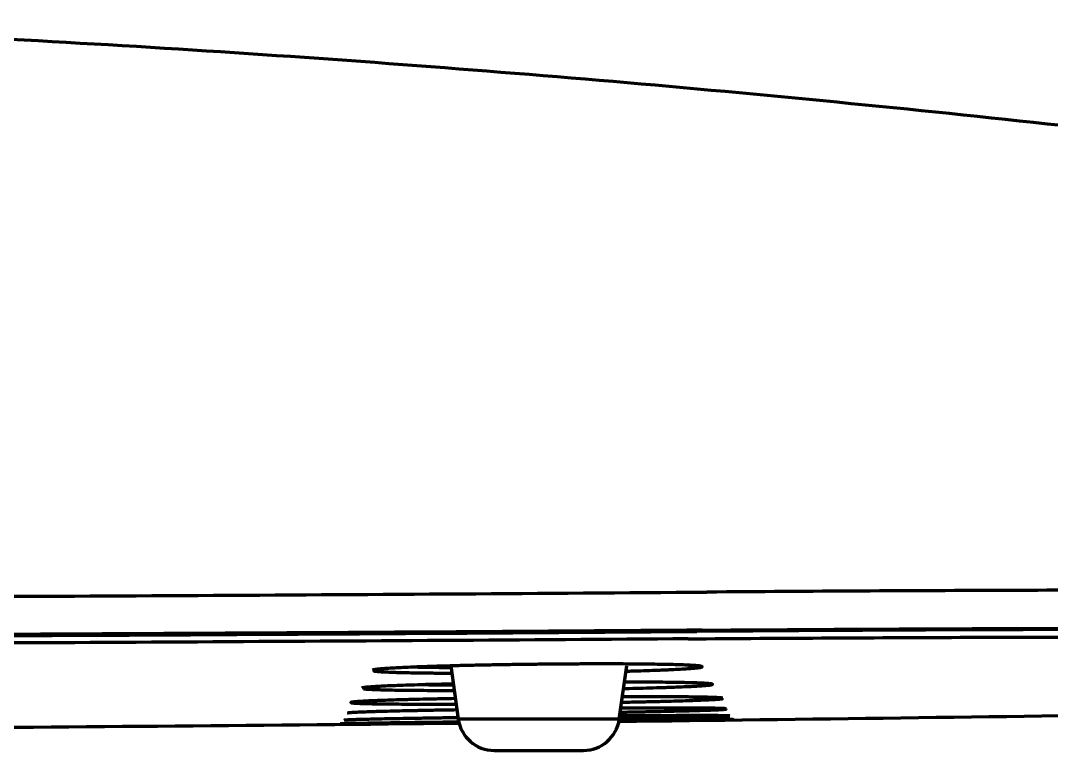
# Model space of a CAD drawing. Extents: x 1919 to 2339, y -1533 to -939.
# Drawn here: x 2199.28 to 2204.96, y -1192.62 to -1188.59 of the extents above; entities that cross this region are included whole.
import ezdxf

# ---------------------------------------------------------------- set-up
doc = ezdxf.new("R2010")
doc.units = 0
doc.header["$LTSCALE"] = 7
doc.header["$MEASUREMENT"] = 0
doc.linetypes.add('CENTER', pattern=[2, 1.25, -0.25, 0.25, -0.25])
doc.layers.add('1', color=1, linetype='CENTER')

msp = doc.modelspace()

# ---------------------------------------------------------------- linework, layer by layer
at = {"layer": '1', "color": 7, "linetype": 'Continuous', "lineweight": 70}
for p, q in [((2201.6508, -1192.1528), (2201.6919, -1192.4464)), ((2202.5801, -1192.4464), (2202.6212, -1192.1525)), ((2201.1209, -1192.3512), (2201.1223, -1192.351)), ((2202.5801, -1192.4464), (2201.6919, -1192.4464)), ((2201.8899, -1192.6186), (2202.382, -1192.6186))]:
    msp.add_line(p, q, dxfattribs=at)
for centre, radius, start, end in [((2201.8899, -1192.4186), 0.2, 187.9696, 270), ((2202.382, -1192.4186), 0.2, 270, 352.0304), ((2192.1362, -291.6371), 900.8816, 270.6641172, 270.8618885), ((2192.1362, -291.6371), 900.8816, 270.4089836, 270.6080186)]:
    msp.add_arc(centre, radius, start, end, dxfattribs=at)
for points, knots in [([(2211.2641, -1190.0526), (2210.4945, -1189.9197), (2208.9043, -1189.6639), (2206.4869, -1189.3342), (2204.0159, -1189.0561), (2201.5422, -1188.8375), (2199.1022, -1188.6799), (2197.4864, -1188.6147), (2196.6962, -1188.5921)], [0, 0, 0, 0, 0.159857, 0.329789, 0.499454, 0.668902, 0.838185, 1, 1, 1, 1]), ([(2181.2094, -1191.7451), (2182.1152, -1191.7518), (2183.9292, -1191.7636), (2186.6574, -1191.7762), (2189.3927, -1191.7837), (2191.2209, -1191.7854), (2193.0515, -1191.7854), (2194.8798, -1191.7837), (2197.615, -1191.7762), (2200.3432, -1191.7636), (2202.1572, -1191.7518), (2203.0631, -1191.7451)], [0, 0, 0, 0, 0.125, 0.25, 0.375, 0.5, 0.5, 0.625, 0.75, 0.875, 1, 1, 1, 1]), ([(2211.6233, -1191.8537), (2211.6079, -1191.8478), (2211.5802, -1191.842), (2211.5008, -1191.831), (2211.4492, -1191.8256), (2211.3224, -1191.8153), (2211.2472, -1191.8103), (2211.073, -1191.8006), (2210.974, -1191.796), (2210.8489, -1191.791), (2210.8278, -1191.7902), (2210.8062, -1191.7894), (2210.7917, -1191.7888), (2210.7844, -1191.7885), (2210.7478, -1191.7872), (2210.7178, -1191.7861), (2210.6258, -1191.7829), (2210.5619, -1191.7809), (2210.3625, -1191.775), (2210.2192, -1191.7712), (2209.9122, -1191.7643), (2209.7486, -1191.7611), (2209.4009, -1191.7551), (2209.2169, -1191.7524), (2208.9979, -1191.7496), (2208.9734, -1191.7493), (2208.9364, -1191.7489), (2208.9241, -1191.7487), (2208.8993, -1191.7484), (2208.8371, -1191.7477), (2208.7743, -1191.747), (2208.6219, -1191.7453), (2208.5184, -1191.7443), (2208.2025, -1191.7414), (2207.9843, -1191.7398), (2207.5334, -1191.7371), (2207.3005, -1191.7361), (2206.8199, -1191.7345), (2206.5722, -1191.734), (2206.2849, -1191.7338), (2206.2529, -1191.7338), (2206.1886, -1191.7337), (2206.0921, -1191.7337), (2205.9951, -1191.7337), (2205.8002, -1191.7338), (2205.6693, -1191.7339), (2205.2739, -1191.7344), (2204.739, -1191.7358), (2204.1892, -1191.7382), (2203.6319, -1191.7412), (2203.3494, -1191.743), (2203.0631, -1191.7451)], [0, 0, 0, 0, 0.0625, 0.0625, 0.125, 0.125, 0.1875, 0.1875, 0.25, 0.25, 0.257812, 0.261719, 0.261719, 0.265625, 0.265625, 0.28125, 0.28125, 0.3125, 0.3125, 0.375, 0.375, 0.4375, 0.4375, 0.5, 0.5, 0.507812, 0.507812, 0.511719, 0.511719, 0.515625, 0.53125, 0.53125, 0.5625, 0.5625, 0.625, 0.625, 0.6875, 0.6875, 0.75, 0.75, 0.757812, 0.757812, 0.765625, 0.78125, 0.78125, 0.8125, 0.8125, 0.875, 0.9375, 0.9375, 1, 1, 1, 1]), ([(2203.0369, -1191.9554), (2203.3176, -1191.9533), (2203.5945, -1191.9516), (2204.1409, -1191.9485), (2204.6798, -1191.9461), (2205.2041, -1191.9448), (2205.5917, -1191.9442), (2205.72, -1191.9441), (2205.911, -1191.944), (2206.0061, -1191.944), (2206.1008, -1191.9441), (2206.1637, -1191.9441), (2206.1951, -1191.9441), (2206.4768, -1191.9444), (2206.7196, -1191.9449), (2207.1907, -1191.9464), (2207.4189, -1191.9475), (2207.861, -1191.9502), (2208.0748, -1191.9518), (2208.3845, -1191.9546), (2208.486, -1191.9557), (2208.6353, -1191.9573), (2208.6969, -1191.958), (2208.7578, -1191.9588), (2208.7821, -1191.9591), (2208.7943, -1191.9592), (2208.8305, -1191.9597), (2208.8545, -1191.96), (2209.0691, -1191.9627), (2209.2496, -1191.9655), (2209.5904, -1191.9714), (2209.7508, -1191.9746), (2210.0517, -1191.9816), (2210.1921, -1191.9853), (2210.3877, -1191.9912), (2210.4503, -1191.9933), (2210.5404, -1191.9965), (2210.5698, -1191.9975), (2210.6058, -1191.9989), (2210.6129, -1191.9992), (2210.6271, -1191.9997), (2210.6483, -1192.0005), (2210.669, -1192.0014), (2210.7917, -1192.0064), (2210.8887, -1192.011), (2211.0594, -1192.0206), (2211.1331, -1192.0256), (2211.2574, -1192.036), (2211.308, -1192.0413), (2211.3858, -1192.0524), (2211.413, -1192.0581), (2211.4281, -1192.064)], [0, 0, 0, 0, 0.0625, 0.0625, 0.125, 0.1875, 0.1875, 0.21875, 0.21875, 0.234375, 0.242187, 0.242187, 0.25, 0.25, 0.3125, 0.3125, 0.375, 0.375, 0.4375, 0.4375, 0.46875, 0.46875, 0.484375, 0.488281, 0.488281, 0.492187, 0.492187, 0.5, 0.5, 0.5625, 0.5625, 0.625, 0.625, 0.6875, 0.6875, 0.71875, 0.71875, 0.734375, 0.734375, 0.738281, 0.738281, 0.742187, 0.75, 0.75, 0.8125, 0.8125, 0.875, 0.875, 0.9375, 0.9375, 1, 1, 1, 1]), ([(2203.0369, -1191.9554), (2202.1333, -1191.9622), (2200.3236, -1191.9739), (2197.6019, -1191.9865), (2194.8732, -1191.9941), (2193.0493, -1191.9958), (2191.2231, -1191.9958), (2189.3992, -1191.9941), (2186.6705, -1191.9865), (2183.9489, -1191.9739), (2182.1392, -1191.9622), (2181.2355, -1191.9554)], [0, 0, 0, 0, 0.125, 0.25, 0.375, 0.5, 0.5, 0.625, 0.75, 0.875, 1, 1, 1, 1]), ([(2181.2646, -1191.9621), (2182.1658, -1191.9688), (2183.9707, -1191.9805), (2186.6851, -1191.9931), (2189.4065, -1192.0006), (2191.2255, -1192.0023), (2193.0469, -1192.0023), (2194.8659, -1192.0006), (2197.5874, -1191.9931), (2200.3017, -1191.9805), (2202.1066, -1191.9688), (2203.0079, -1191.9621)], [0, 0, 0, 0, 0.125, 0.25, 0.375, 0.5, 0.5, 0.625, 0.75, 0.875, 1, 1, 1, 1]), ([(2202.9597, -1192.0031), (2202.0577, -1192.0098), (2201.1558, -1192.0156), (2199.3519, -1192.0257), (2197.548, -1192.034), (2194.8421, -1192.0415), (2192.1362, -1192.044), (2189.4303, -1192.0415), (2186.7245, -1192.034), (2184.9206, -1192.0257), (2183.1166, -1192.0156), (2182.2147, -1192.0098), (2181.3127, -1192.0031)], [0, 0, 0, 0, 0.125, 0.125, 0.25, 0.375, 0.5, 0.625, 0.75, 0.875, 0.875, 1, 1, 1, 1]), ([(2202.9597, -1192.0031), (2203.2249, -1192.0011), (2203.4864, -1191.9994), (2204.0021, -1191.9966), (2204.2564, -1191.9954), (2204.7576, -1191.9936), (2205.0047, -1191.993), (2205.4916, -1191.9923), (2205.7314, -1191.9922), (2205.9971, -1191.9924), (2206.0413, -1191.9925), (2206.0853, -1191.9925), (2206.1146, -1191.9926), (2206.1293, -1191.9926), (2206.2024, -1191.9927), (2206.2605, -1191.9928), (2206.4332, -1191.9931), (2206.5466, -1191.9934), (2206.8813, -1191.9945), (2207.0972, -1191.9956), (2207.5151, -1191.9981), (2207.717, -1191.9996), (2208.1066, -1192.0032), (2208.2943, -1192.0053), (2208.4973, -1192.0079), (2208.5197, -1192.0082), (2208.5532, -1192.0086), (2208.5644, -1192.0088), (2208.5865, -1192.0091), (2208.6418, -1192.0099), (2208.6961, -1192.0106), (2208.8245, -1192.0126), (2208.9076, -1192.0139), (2209.1498, -1192.0181), (2209.3016, -1192.0212), (2209.5861, -1192.0277), (2209.7187, -1192.0312), (2209.9648, -1192.0387), (2210.0781, -1192.0427), (2210.1945, -1192.0474), (2210.2073, -1192.0479), (2210.2325, -1192.049), (2210.2697, -1192.0506), (2210.3054, -1192.0522), (2210.3746, -1192.0555), (2210.4179, -1192.0578), (2210.5394, -1192.0646), (2210.6792, -1192.0741), (2210.7751, -1192.0842), (2210.8487, -1192.0947), (2210.8744, -1192.1001), (2210.8886, -1192.1057)], [0, 0, 0, 0, 0.0625, 0.0625, 0.125, 0.125, 0.1875, 0.1875, 0.25, 0.25, 0.257812, 0.261719, 0.261719, 0.265625, 0.265625, 0.28125, 0.28125, 0.3125, 0.3125, 0.375, 0.375, 0.4375, 0.4375, 0.5, 0.5, 0.507812, 0.507812, 0.511719, 0.511719, 0.515625, 0.53125, 0.53125, 0.5625, 0.5625, 0.625, 0.625, 0.6875, 0.6875, 0.75, 0.75, 0.757812, 0.757812, 0.765625, 0.78125, 0.78125, 0.8125, 0.8125, 0.875, 0.9375, 0.9375, 1, 1, 1, 1]), ([(2211.2253, -1192.0663), (2211.2097, -1192.0613), (2211.1852, -1192.0564), (2211.1136, -1192.0462), (2211.0142, -1192.0357), (2210.8692, -1192.0259), (2210.7432, -1192.0188), (2210.6983, -1192.0165), (2210.6265, -1192.0131), (2210.5895, -1192.0114), (2210.5509, -1192.0097), (2210.5248, -1192.0086), (2210.5115, -1192.0081), (2210.3908, -1192.0032), (2210.2732, -1191.999), (2210.018, -1191.9913), (2209.8804, -1191.9877), (2209.5854, -1191.9809), (2209.428, -1191.9777), (2209.1768, -1191.9733), (2209.0906, -1191.9719), (2208.9574, -1191.9699), (2208.9011, -1191.9691), (2208.8438, -1191.9683), (2208.8208, -1191.968), (2208.8092, -1191.9678), (2208.7745, -1191.9674), (2208.7512, -1191.9671), (2208.5407, -1191.9643), (2208.346, -1191.9622), (2207.9419, -1191.9585), (2207.7325, -1191.9569), (2207.2991, -1191.9543), (2207.0751, -1191.9532), (2206.728, -1191.9521), (2206.6105, -1191.9518), (2206.4313, -1191.9514), (2206.3711, -1191.9513), (2206.2952, -1191.9512), (2206.28, -1191.9512), (2206.2496, -1191.9511), (2206.2039, -1191.9511), (2206.1581, -1191.951), (2205.8826, -1191.9508), (2205.6338, -1191.9509), (2205.1289, -1191.9516), (2204.8726, -1191.9523), (2204.3527, -1191.9541), (2204.089, -1191.9553), (2203.5542, -1191.9583), (2203.283, -1191.96), (2203.0079, -1191.9621)], [0, 0, 0, 0, 0.055073, 0.055073, 0.118068, 0.181064, 0.181064, 0.212561, 0.212561, 0.22831, 0.236184, 0.236184, 0.244059, 0.244059, 0.307054, 0.307054, 0.370049, 0.370049, 0.433044, 0.433044, 0.464542, 0.464542, 0.48029, 0.484228, 0.484228, 0.488165, 0.488165, 0.496039, 0.496039, 0.559034, 0.559034, 0.622029, 0.622029, 0.685024, 0.685024, 0.716522, 0.716522, 0.732271, 0.732271, 0.736208, 0.736208, 0.740145, 0.74802, 0.74802, 0.811015, 0.811015, 0.87401, 0.87401, 0.937005, 0.937005, 1, 1, 1, 1]), ([(2202.6014, -1192.1419), (2202.5757, -1192.1418), (2202.5495, -1192.1417), (2202.496, -1192.1417), (2202.4413, -1192.1417), (2202.3845, -1192.1419), (2202.341, -1192.142), (2202.3264, -1192.1421), (2202.297, -1192.1423), (2202.2823, -1192.1424), (2202.2382, -1192.1427), (2202.1792, -1192.1432), (2202.1199, -1192.1438), (2202.0753, -1192.1444), (2202.0604, -1192.1446), (2202.038, -1192.1449), (2202.0305, -1192.145), (2202.0156, -1192.1452), (2202.0082, -1192.1453), (2201.9711, -1192.1458), (2201.9419, -1192.1463), (2201.8843, -1192.1473), (2201.8559, -1192.1478), (2201.7998, -1192.1489), (2201.7722, -1192.1495), (2201.7382, -1192.1503), (2201.7314, -1192.1505), (2201.718, -1192.1508), (2201.698, -1192.1513), (2201.6784, -1192.1518), (2201.64, -1192.1528), (2201.5905, -1192.1542), (2201.5443, -1192.1556), (2201.5109, -1192.1568), (2201.5, -1192.1572), (2201.4839, -1192.1577), (2201.4786, -1192.1579), (2201.4682, -1192.1583), (2201.4631, -1192.1585), (2201.4378, -1192.1595), (2201.3997, -1192.1611), (2201.3664, -1192.1627), (2201.3354, -1192.1644), (2201.3211, -1192.1652), (2201.3015, -1192.1664), (2201.2953, -1192.1669), (2201.2837, -1192.1677), (2201.2782, -1192.1681), (2201.2629, -1192.1694), (2201.2452, -1192.171), (2201.233, -1192.1726), (2201.2272, -1192.1736), (2201.2262, -1192.1738), (2201.2242, -1192.1742), (2201.2233, -1192.1744), (2201.221, -1192.175), (2201.2198, -1192.1754), (2201.219, -1192.1757)], [0, 0, 0, 0, 0.047699, 0.047699, 0.095397, 0.143096, 0.143096, 0.166945, 0.166945, 0.190794, 0.190794, 0.238493, 0.286191, 0.286191, 0.31004, 0.31004, 0.321965, 0.321965, 0.33389, 0.33389, 0.381588, 0.381588, 0.429287, 0.429287, 0.476985, 0.476985, 0.48891, 0.48891, 0.500835, 0.524684, 0.524684, 0.572382, 0.620081, 0.620081, 0.64393, 0.64393, 0.655855, 0.655855, 0.667779, 0.667779, 0.715478, 0.763177, 0.763177, 0.810875, 0.810875, 0.834724, 0.834724, 0.858574, 0.858574, 0.906272, 0.953971, 0.953971, 0.965895, 0.965895, 0.97782, 0.97782, 1, 1, 1, 1]), ([(2201.6488, -1192.1628), (2201.6393, -1192.1627), (2201.6299, -1192.1626), (2201.6097, -1192.1624), (2201.5988, -1192.1623), (2201.5829, -1192.1622), (2201.5776, -1192.1621), (2201.5672, -1192.162), (2201.5416, -1192.1616), (2201.4983, -1192.1609), (2201.4639, -1192.1602), (2201.446, -1192.1597), (2201.4444, -1192.1597), (2201.4427, -1192.1596)], [0, 0, 0, 0, 0.119149, 0.119149, 0.260993, 0.260993, 0.331915, 0.331915, 0.402837, 0.686525, 0.970213, 0.970213, 1, 1, 1, 1]), ([(2202.9682, -1192.1489), (2202.9632, -1192.1486), (2202.9579, -1192.1484), (2202.9399, -1192.1476), (2202.9124, -1192.1465), (2202.8799, -1192.1456), (2202.8579, -1192.1451), (2202.8534, -1192.145), (2202.8443, -1192.1448), (2202.8396, -1192.1447), (2202.8255, -1192.1444), (2202.8158, -1192.1442), (2202.7861, -1192.1437), (2202.7445, -1192.1431), (2202.699, -1192.1426), (2202.6517, -1192.1422), (2202.627, -1192.142), (2202.6014, -1192.1419)], [0, 0, 0, 0, 0.068468, 0.068468, 0.223723, 0.378979, 0.378979, 0.417792, 0.417792, 0.456606, 0.456606, 0.534234, 0.534234, 0.689489, 0.844745, 0.844745, 1, 1, 1, 1]), ([(2202.6186, -1192.1813), (2202.6213, -1192.1812), (2202.6366, -1192.1808), (2202.6515, -1192.1803), (2202.6876, -1192.1792), (2202.7337, -1192.1778), (2202.7759, -1192.1762), (2202.8062, -1192.1751), (2202.816, -1192.1747), (2202.8304, -1192.1741), (2202.8352, -1192.1739), (2202.8445, -1192.1735), (2202.8491, -1192.1733), (2202.8715, -1192.1722), (2202.9049, -1192.1706), (2202.9332, -1192.169), (2202.959, -1192.1673), (2202.9707, -1192.1665), (2202.9836, -1192.1654), (2202.9861, -1192.1652), (2202.9909, -1192.1648), (2202.9978, -1192.1642), (2203.004, -1192.1636), (2203.0151, -1192.1623), (2203.0227, -1192.1613), (2203.028, -1192.1603), (2203.029, -1192.1601)], [0, 0, 0, 0, 0.012289, 0.068659, 0.068659, 0.181398, 0.294138, 0.294138, 0.350508, 0.350508, 0.378693, 0.378693, 0.406878, 0.406878, 0.519617, 0.632357, 0.632357, 0.745096, 0.745096, 0.773281, 0.773281, 0.801466, 0.857836, 0.857836, 0.970576, 1, 1, 1, 1]), ([(2202.9613, -1192.1488), (2202.9623, -1192.1488), (2202.9829, -1192.1496), (2202.9987, -1192.1512), (2203.009, -1192.1523), (2203.0098, -1192.1525), (2203.0098, -1192.1525)], [0, 0, 0, 0, 0.029123, 0.608625, 0.932227, 1, 1, 1, 1]), ([(2203.029, -1192.1601), (2203.0318, -1192.1595), (2203.0339, -1192.1589), (2203.036, -1192.158), (2203.0365, -1192.1576), (2203.0367, -1192.157), (2203.0367, -1192.1568), (2203.0364, -1192.1564), (2203.0362, -1192.1562), (2203.0347, -1192.1553), (2203.0293, -1192.1538), (2203.0182, -1192.1525), (2203.0078, -1192.1515), (2203.0039, -1192.1511), (2202.9976, -1192.1507), (2202.9954, -1192.1505), (2202.9908, -1192.1502), (2202.9885, -1192.15), (2202.9805, -1192.1495), (2202.9745, -1192.1492), (2202.9682, -1192.1489)], [0, 0, 0, 0, 0.139488, 0.139488, 0.233863, 0.233863, 0.281051, 0.281051, 0.328238, 0.328238, 0.516988, 0.705739, 0.705739, 0.800114, 0.800114, 0.847301, 0.847301, 0.894489, 0.894489, 1, 1, 1, 1]), ([(2201.2243, -1192.18), (2201.2248, -1192.1801), (2201.2254, -1192.1802), (2201.228, -1192.1807), (2201.2304, -1192.181), (2201.2345, -1192.1815), (2201.236, -1192.1817), (2201.2392, -1192.182), (2201.2408, -1192.1822), (2201.2496, -1192.183), (2201.258, -1192.1837), (2201.2775, -1192.1849), (2201.2997, -1192.1861), (2201.3272, -1192.1871), (2201.3461, -1192.1877), (2201.35, -1192.1878), (2201.3579, -1192.1881), (2201.362, -1192.1882), (2201.3743, -1192.1885), (2201.3828, -1192.1888), (2201.4091, -1192.1894), (2201.4464, -1192.1902), (2201.4881, -1192.1908), (2201.5156, -1192.1911), (2201.5211, -1192.1912), (2201.5324, -1192.1913), (2201.5381, -1192.1914), (2201.5554, -1192.1916), (2201.5671, -1192.1917), (2201.6029, -1192.192), (2201.6276, -1192.1921), (2201.6531, -1192.1923)], [0, 0, 0, 0, 0.015318, 0.015318, 0.070023, 0.070023, 0.097375, 0.097375, 0.124727, 0.124727, 0.234136, 0.234136, 0.343545, 0.452955, 0.452955, 0.480307, 0.480307, 0.507659, 0.507659, 0.562364, 0.562364, 0.671773, 0.781182, 0.781182, 0.808534, 0.808534, 0.835886, 0.835886, 0.890591, 0.890591, 1, 1, 1, 1]), ([(2201.6583, -1192.2523), (2201.6453, -1192.2526), (2201.6052, -1192.2535), (2201.5669, -1192.2545), (2201.529, -1192.2555), (2201.5166, -1192.2558), (2201.4983, -1192.2564), (2201.4922, -1192.2565), (2201.4802, -1192.2569), (2201.4743, -1192.2571), (2201.4452, -1192.258), (2201.4011, -1192.2594), (2201.3616, -1192.2609), (2201.3246, -1192.2623), (2201.3072, -1192.2631), (2201.2871, -1192.264), (2201.2831, -1192.2642), (2201.2754, -1192.2646), (2201.2642, -1192.2652), (2201.2538, -1192.2657), (2201.234, -1192.2669), (2201.2105, -1192.2683), (2201.1928, -1192.2698), (2201.1817, -1192.2709), (2201.1784, -1192.2713), (2201.1725, -1192.272), (2201.17, -1192.2723), (2201.1637, -1192.2734), (2201.161, -1192.274), (2201.1597, -1192.2747)], [0, 0, 0, 0, 0.045289, 0.14124, 0.14124, 0.189215, 0.189215, 0.213203, 0.213203, 0.237191, 0.237191, 0.333141, 0.429092, 0.429092, 0.525043, 0.525043, 0.549031, 0.549031, 0.573019, 0.620994, 0.620994, 0.716945, 0.812896, 0.812896, 0.860871, 0.860871, 0.908847, 0.908847, 1, 1, 1, 1]), ([(2201.1698, -1192.2785), (2201.1701, -1192.2785), (2201.1705, -1192.2786), (2201.1759, -1192.2792), (2201.1824, -1192.2798), (2201.1984, -1192.2809), (2201.2174, -1192.2819), (2201.2421, -1192.2829), (2201.2595, -1192.2834), (2201.2631, -1192.2836), (2201.2704, -1192.2838), (2201.2742, -1192.2839), (2201.2857, -1192.2842), (2201.2936, -1192.2844), (2201.3185, -1192.285), (2201.3542, -1192.2857), (2201.3949, -1192.2862), (2201.4219, -1192.2865), (2201.4274, -1192.2866), (2201.4385, -1192.2867), (2201.4441, -1192.2868), (2201.4613, -1192.2869), (2201.4729, -1192.287), (2201.5086, -1192.2873), (2201.5334, -1192.2874), (2201.572, -1192.2876), (2201.5916, -1192.2877), (2201.6118, -1192.2877), (2201.6254, -1192.2877), (2201.6322, -1192.2877), (2201.6483, -1192.2878), (2201.6575, -1192.2878), (2201.6668, -1192.2878)], [0, 0, 0, 0, 0.007867, 0.007867, 0.114182, 0.114182, 0.220497, 0.326812, 0.326812, 0.353391, 0.353391, 0.37997, 0.37997, 0.433127, 0.433127, 0.539443, 0.645758, 0.645758, 0.672336, 0.672336, 0.698915, 0.698915, 0.752073, 0.752073, 0.858388, 0.858388, 0.911546, 0.938124, 0.938124, 0.964703, 0.964703, 1, 1, 1, 1]), ([(2201.6653, -1192.2585), (2201.6618, -1192.2585), (2201.6582, -1192.2585), (2201.6484, -1192.2584), (2201.6297, -1192.2584), (2201.6115, -1192.2583), (2201.5757, -1192.2582), (2201.5528, -1192.258), (2201.5197, -1192.2578), (2201.5089, -1192.2577), (2201.493, -1192.2575), (2201.4878, -1192.2575), (2201.4791, -1192.2574), (2201.4757, -1192.2573), (2201.4722, -1192.2573)], [0, 0, 0, 0, 0.049823, 0.049823, 0.138791, 0.316727, 0.316727, 0.672599, 0.672599, 0.850535, 0.850535, 0.939503, 0.939503, 1, 1, 1, 1]), ([(2202.6068, -1192.2771), (2202.6159, -1192.2769), (2202.625, -1192.2767), (2202.6609, -1192.2758), (2202.7129, -1192.2745), (2202.7612, -1192.2731), (2202.796, -1192.272), (2202.8073, -1192.2717), (2202.824, -1192.2711), (2202.8295, -1192.2709), (2202.8404, -1192.2706), (2202.8458, -1192.2704), (2202.8721, -1192.2695), (2202.9116, -1192.268), (2202.946, -1192.2665), (2202.9778, -1192.265), (2202.9924, -1192.2643), (2203.009, -1192.2633), (2203.0123, -1192.2631), (2203.0186, -1192.2628), (2203.0277, -1192.2622), (2203.036, -1192.2616), (2203.0514, -1192.2605), (2203.069, -1192.2591), (2203.0806, -1192.2576), (2203.0871, -1192.2566), (2203.0888, -1192.2562), (2203.0905, -1192.2558), (2203.0908, -1192.2557), (2203.0911, -1192.2556)], [0, 0, 0, 0, 0.03337, 0.03337, 0.133883, 0.234395, 0.234395, 0.284652, 0.284652, 0.30978, 0.30978, 0.334908, 0.334908, 0.43542, 0.535933, 0.535933, 0.636446, 0.636446, 0.661574, 0.661574, 0.686702, 0.736958, 0.736958, 0.837471, 0.937983, 0.937983, 0.98824, 0.98824, 1, 1, 1, 1]), ([(2202.694, -1192.2421), (2202.6682, -1192.242), (2202.6415, -1192.2419), (2202.6142, -1192.2419), (2202.6141, -1192.2419), (2202.614, -1192.2419)], [0, 0, 0, 0, 0.997009, 0.997009, 1, 1, 1, 1]), ([(2203.0467, -1192.2483), (2203.0425, -1192.2481), (2203.0381, -1192.2479), (2203.0224, -1192.2472), (2202.9976, -1192.2463), (2202.9672, -1192.2454), (2202.9465, -1192.245), (2202.9422, -1192.2449), (2202.9335, -1192.2447), (2202.9291, -1192.2446), (2202.9156, -1192.2443), (2202.9063, -1192.2442), (2202.8775, -1192.2437), (2202.8369, -1192.2431), (2202.7919, -1192.2427), (2202.7447, -1192.2423), (2202.7199, -1192.2422), (2202.694, -1192.2421)], [0, 0, 0, 0, 0.066438, 0.066438, 0.222032, 0.377625, 0.377625, 0.416524, 0.416524, 0.455422, 0.455422, 0.533219, 0.533219, 0.688813, 0.844406, 0.844406, 1, 1, 1, 1]), ([(2203.0392, -1192.2482), (2203.0517, -1192.249), (2203.06, -1192.2495), (2203.065, -1192.25), (2203.065, -1192.25)], [0, 0, 0, 0, 0.999991, 1, 1, 1, 1]), ([(2203.0911, -1192.2556), (2203.0914, -1192.2555), (2203.0917, -1192.2554), (2203.0925, -1192.2552), (2203.0929, -1192.255), (2203.0944, -1192.2542), (2203.0936, -1192.2529), (2203.0867, -1192.2516), (2203.0792, -1192.2507), (2203.0764, -1192.2504), (2203.0698, -1192.2498), (2203.0662, -1192.2496), (2203.0574, -1192.249), (2203.0523, -1192.2487), (2203.0467, -1192.2483)], [0, 0, 0, 0, 0.033619, 0.033619, 0.096814, 0.096814, 0.349595, 0.602375, 0.602375, 0.728766, 0.728766, 0.855156, 0.855156, 1, 1, 1, 1]), ([(2201.6729, -1192.333), (2201.6485, -1192.3334), (2201.5953, -1192.3345), (2201.545, -1192.3356), (2201.4911, -1192.3369), (2201.4651, -1192.3375), (2201.4337, -1192.3383), (2201.4274, -1192.3385), (2201.4151, -1192.3388), (2201.397, -1192.3393), (2201.3795, -1192.3398), (2201.3456, -1192.3407), (2201.303, -1192.3421), (2201.2656, -1192.3434), (2201.2395, -1192.3444), (2201.2312, -1192.3447), (2201.2191, -1192.3452), (2201.2152, -1192.3454), (2201.2075, -1192.3457), (2201.2038, -1192.3459), (2201.1856, -1192.3467), (2201.1598, -1192.348), (2201.1401, -1192.3492), (2201.1236, -1192.3505), (2201.1168, -1192.3511), (2201.1117, -1192.3517)], [0, 0, 0, 0, 0.082288, 0.184256, 0.184256, 0.286224, 0.286224, 0.311716, 0.311716, 0.337208, 0.388192, 0.388192, 0.49016, 0.592128, 0.592128, 0.643112, 0.643112, 0.668604, 0.668604, 0.694096, 0.694096, 0.796064, 0.898032, 0.898032, 1, 1, 1, 1]), ([(2202.6, -1192.3525), (2202.6164, -1192.3522), (2202.6327, -1192.3519), (2202.6775, -1192.351), (2202.7055, -1192.3503), (2202.7396, -1192.3496), (2202.7463, -1192.3494), (2202.7597, -1192.3491), (2202.7795, -1192.3486), (2202.7987, -1192.3481), (2202.836, -1192.3472), (2202.8835, -1192.3459), (2202.9262, -1192.3446), (2202.9565, -1192.3436), (2202.9663, -1192.3432), (2202.9852, -1192.3426), (2202.9943, -1192.3422), (2203.0205, -1192.3412), (2203.0524, -1192.3399), (2203.0784, -1192.3386), (2203.0956, -1192.3377), (2203.101, -1192.3373), (2203.1109, -1192.3367), (2203.1155, -1192.3364), (2203.128, -1192.3354), (2203.1414, -1192.3342), (2203.1482, -1192.333), (2203.1502, -1192.3324), (2203.1503, -1192.3324), (2203.1504, -1192.3323)], [0, 0, 0, 0, 0.052251, 0.052251, 0.146227, 0.146227, 0.169721, 0.169721, 0.193215, 0.240203, 0.240203, 0.334179, 0.428155, 0.428155, 0.475143, 0.475143, 0.522132, 0.522132, 0.616108, 0.710084, 0.710084, 0.757072, 0.757072, 0.80406, 0.80406, 0.898036, 0.992012, 0.992012, 1, 1, 1, 1]), ([(2203.1507, -1192.3309), (2203.1506, -1192.3309), (2203.1505, -1192.3309), (2203.1488, -1192.3303), (2203.1425, -1192.3293), (2203.1297, -1192.3284), (2203.1176, -1192.3277), (2203.1132, -1192.3275), (2203.1034, -1192.3271), (2203.0982, -1192.3269), (2203.0813, -1192.3263), (2203.0559, -1192.3255), (2203.0246, -1192.3249), (2202.9989, -1192.3245), (2202.99, -1192.3244), (2202.9761, -1192.3242), (2202.9713, -1192.3241), (2202.9617, -1192.324), (2202.9567, -1192.3239), (2202.9316, -1192.3237), (2202.9104, -1192.3235), (2202.8656, -1192.3232), (2202.8185, -1192.3229), (2202.7669, -1192.3228), (2202.7331, -1192.3227), (2202.7263, -1192.3227), (2202.7125, -1192.3227), (2202.7056, -1192.3227), (2202.6845, -1192.3227), (2202.6703, -1192.3227), (2202.6387, -1192.3228), (2202.6213, -1192.3228), (2202.6036, -1192.3229)], [0, 0, 0, 0, 0.00712, 0.00712, 0.100805, 0.194491, 0.194491, 0.241334, 0.241334, 0.288177, 0.288177, 0.381862, 0.475548, 0.475548, 0.522391, 0.522391, 0.545812, 0.545812, 0.569234, 0.569234, 0.662919, 0.662919, 0.756605, 0.85029, 0.85029, 0.873712, 0.873712, 0.897133, 0.897133, 0.943976, 0.943976, 1, 1, 1, 1]), ([(2201.6787, -1192.3955), (2201.6779, -1192.3956), (2201.6463, -1192.3961), (2201.6155, -1192.3966), (2201.5572, -1192.3977), (2201.5287, -1192.3982), (2201.4942, -1192.3989), (2201.4874, -1192.399), (2201.4738, -1192.3993), (2201.4538, -1192.3997), (2201.4344, -1192.4001), (2201.3967, -1192.4009), (2201.3487, -1192.402), (2201.3055, -1192.4031), (2201.2801, -1192.4038), (2201.2751, -1192.4039), (2201.2652, -1192.4042), (2201.2604, -1192.4044), (2201.2461, -1192.4048), (2201.2369, -1192.405), (2201.2107, -1192.4058), (2201.1787, -1192.4069), (2201.1528, -1192.4079), (2201.1357, -1192.4087), (2201.1304, -1192.4089), (2201.1229, -1192.4093), (2201.1206, -1192.4094), (2201.116, -1192.4097), (2201.1138, -1192.4098), (2201.1035, -1192.4104), (2201.0969, -1192.4108), (2201.0871, -1192.4117), (2201.0838, -1192.4122), (2201.0819, -1192.4127), (2201.0816, -1192.4128), (2201.0814, -1192.4128)], [0, 0, 0, 0, 0.002401, 0.091337, 0.091337, 0.180274, 0.180274, 0.202508, 0.202508, 0.224742, 0.26921, 0.26921, 0.358146, 0.447082, 0.447082, 0.469316, 0.469316, 0.49155, 0.49155, 0.536018, 0.536018, 0.624955, 0.713891, 0.713891, 0.758359, 0.758359, 0.780593, 0.780593, 0.802827, 0.802827, 0.891763, 0.891763, 0.980699, 0.980699, 1, 1, 1, 1]), ([(2201.1117, -1192.3517), (2201.1092, -1192.352), (2201.107, -1192.3523), (2201.1036, -1192.3529), (2201.1023, -1192.3532), (2201.0996, -1192.354), (2201.0994, -1192.3548), (2201.1026, -1192.3555), (2201.1038, -1192.3557)], [0, 0, 0, 0, 0.206101, 0.206101, 0.412203, 0.412203, 0.824405, 1, 1, 1, 1]), ([(2201.1038, -1192.3557), (2201.1055, -1192.356), (2201.1077, -1192.3563), (2201.1116, -1192.3567), (2201.1129, -1192.3568), (2201.1157, -1192.3571), (2201.1172, -1192.3572), (2201.1221, -1192.3576), (2201.1257, -1192.3578), (2201.1378, -1192.3585), (2201.1569, -1192.3593), (2201.1822, -1192.36), (2201.2035, -1192.3605), (2201.211, -1192.3607), (2201.2228, -1192.3609), (2201.2268, -1192.361), (2201.2351, -1192.3611), (2201.2393, -1192.3612), (2201.2609, -1192.3616), (2201.2795, -1192.3618), (2201.3191, -1192.3623), (2201.3613, -1192.3626), (2201.4085, -1192.3629), (2201.4396, -1192.363), (2201.4459, -1192.363), (2201.4586, -1192.3631), (2201.4651, -1192.3631), (2201.4846, -1192.3631), (2201.4978, -1192.3632), (2201.5382, -1192.3632), (2201.5914, -1192.3632), (2201.6477, -1192.3631), (2201.6754, -1192.363)], [0, 0, 0, 0, 0.054703, 0.054703, 0.078528, 0.078528, 0.102353, 0.102353, 0.150004, 0.150004, 0.245306, 0.340608, 0.340608, 0.388258, 0.388258, 0.412084, 0.412084, 0.435909, 0.435909, 0.531211, 0.531211, 0.626513, 0.721814, 0.721814, 0.74564, 0.74564, 0.769465, 0.769465, 0.817116, 0.817116, 0.912418, 1, 1, 1, 1]), ([(2202.5903, -1192.4073), (2202.6, -1192.4071), (2202.6098, -1192.407), (2202.627, -1192.4067), (2202.6345, -1192.4065), (2202.6494, -1192.4063), (2202.6569, -1192.4062), (2202.6938, -1192.4055), (2202.7222, -1192.4049), (2202.7768, -1192.4039), (2202.8293, -1192.4028), (2202.8775, -1192.4017), (2202.9062, -1192.401), (2202.9119, -1192.4009), (2202.9231, -1192.4006), (2202.9286, -1192.4004), (2202.945, -1192.4), (2202.9555, -1192.3998), (2202.986, -1192.3989), (2203.0237, -1192.3979), (2203.0557, -1192.3968), (2203.0775, -1192.396), (2203.0844, -1192.3958), (2203.0943, -1192.3954), (2203.0974, -1192.3952), (2203.1036, -1192.395), (2203.1066, -1192.3949), (2203.121, -1192.3942), (2203.1309, -1192.3937), (2203.1473, -1192.3928), (2203.1539, -1192.3923), (2203.1637, -1192.3914), (2203.1671, -1192.391), (2203.1691, -1192.3905), (2203.1694, -1192.3904), (2203.1696, -1192.3903), (2203.1697, -1192.3902), (2203.1697, -1192.3902)], [0, 0, 0, 0, 0.028808, 0.028808, 0.051315, 0.051315, 0.073821, 0.073821, 0.163847, 0.163847, 0.253872, 0.343898, 0.343898, 0.366404, 0.366404, 0.388911, 0.388911, 0.433923, 0.433923, 0.523949, 0.613975, 0.613975, 0.658987, 0.658987, 0.681494, 0.681494, 0.704, 0.704, 0.794026, 0.794026, 0.884051, 0.884051, 0.974077, 0.974077, 0.996583, 0.996583, 1, 1, 1, 1]), ([(2203.1694, -1192.3896), (2203.1691, -1192.3895), (2203.1689, -1192.3895), (2203.1668, -1192.389), (2203.16, -1192.3883), (2203.1466, -1192.3877), (2203.1341, -1192.3872), (2203.1295, -1192.3871), (2203.122, -1192.3869), (2203.1194, -1192.3868), (2203.114, -1192.3867), (2203.1111, -1192.3866), (2203.0966, -1192.3863), (2203.0835, -1192.3861), (2203.0543, -1192.3857), (2203.0382, -1192.3855), (2203.0031, -1192.3852), (2202.9841, -1192.3851), (2202.9584, -1192.385), (2202.9532, -1192.385), (2202.9426, -1192.3849), (2202.9264, -1192.3849), (2202.9096, -1192.3848), (2202.8752, -1192.3848), (2202.827, -1192.3848), (2202.7742, -1192.3848), (2202.733, -1192.3849), (2202.719, -1192.385), (2202.6975, -1192.3851), (2202.6902, -1192.3851), (2202.6757, -1192.3851), (2202.6683, -1192.3852), (2202.6388, -1192.3853), (2202.6162, -1192.3854), (2202.5933, -1192.3855)], [0, 0, 0, 0, 0.017724, 0.017724, 0.109082, 0.200439, 0.200439, 0.246118, 0.246118, 0.268957, 0.268957, 0.291797, 0.291797, 0.383154, 0.383154, 0.474512, 0.474512, 0.565869, 0.565869, 0.588708, 0.588708, 0.611548, 0.657227, 0.657227, 0.748584, 0.839942, 0.839942, 0.88562, 0.88562, 0.90846, 0.90846, 0.931299, 0.931299, 1, 1, 1, 1]), ([(2201.6905, -1192.4387), (2201.6824, -1192.4388), (2201.6428, -1192.4394), (2201.6045, -1192.4399), (2201.5451, -1192.4408), (2201.5162, -1192.4413), (2201.4599, -1192.4422), (2201.4331, -1192.4427), (2201.3819, -1192.4436), (2201.3331, -1192.4444), (2201.2892, -1192.4453), (2201.2634, -1192.4458), (2201.2583, -1192.4459), (2201.2483, -1192.4462), (2201.2433, -1192.4463), (2201.2288, -1192.4466), (2201.2195, -1192.4468), (2201.1929, -1192.4474), (2201.1604, -1192.4482), (2201.1342, -1192.4489), (2201.1168, -1192.4495), (2201.1114, -1192.4496), (2201.1039, -1192.4499), (2201.1015, -1192.45), (2201.0969, -1192.4501), (2201.0947, -1192.4502), (2201.0842, -1192.4506), (2201.0776, -1192.451), (2201.0677, -1192.4515), (2201.0644, -1192.4518), (2201.0624, -1192.4522), (2201.0621, -1192.4522), (2201.0619, -1192.4523)], [0, 0, 0, 0, 0.022334, 0.108899, 0.108899, 0.195465, 0.195465, 0.28203, 0.28203, 0.368596, 0.455161, 0.455161, 0.476803, 0.476803, 0.498444, 0.498444, 0.541727, 0.541727, 0.628292, 0.714858, 0.714858, 0.758141, 0.758141, 0.779782, 0.779782, 0.801423, 0.801423, 0.887989, 0.887989, 0.974554, 0.974554, 1, 1, 1, 1]), ([(2202.5798, -1192.4574), (2202.5841, -1192.4574), (2202.5884, -1192.4573), (2202.6086, -1192.4571), (2202.6244, -1192.4569), (2202.6479, -1192.4566), (2202.6556, -1192.4565), (2202.6711, -1192.4563), (2202.6788, -1192.4562), (2202.717, -1192.4557), (2202.7464, -1192.4553), (2202.8029, -1192.4546), (2202.8572, -1192.4539), (2202.9071, -1192.4532), (2202.9368, -1192.4528), (2202.9427, -1192.4527), (2202.9543, -1192.4526), (2202.96, -1192.4525), (2202.9769, -1192.4523), (2202.9877, -1192.4521), (2203.0192, -1192.4517), (2203.0581, -1192.4511), (2203.0912, -1192.4506), (2203.1136, -1192.4502), (2203.1208, -1192.4501), (2203.1309, -1192.4499), (2203.1342, -1192.4499), (2203.1405, -1192.4498), (2203.1436, -1192.4497), (2203.1584, -1192.4495), (2203.1685, -1192.4493), (2203.1853, -1192.4489), (2203.1921, -1192.4488), (2203.2021, -1192.4485), (2203.2054, -1192.4484), (2203.2074, -1192.4482), (2203.2077, -1192.4482), (2203.2081, -1192.4482), (2203.2083, -1192.4481), (2203.2075, -1192.4481), (2203.2046, -1192.448), (2203.1974, -1192.4479), (2203.1833, -1192.4479), (2203.1701, -1192.4479), (2203.1653, -1192.4479), (2203.1575, -1192.4479), (2203.1547, -1192.448), (2203.149, -1192.448), (2203.1461, -1192.448), (2203.1309, -1192.4481), (2203.1035, -1192.4482), (2203.07, -1192.4484), (2203.0334, -1192.4487), (2203.0136, -1192.4489), (2202.9868, -1192.4491), (2202.9814, -1192.4491), (2202.9703, -1192.4492), (2202.9535, -1192.4493), (2202.9361, -1192.4495), (2202.9002, -1192.4498), (2202.8501, -1192.4502), (2202.7953, -1192.4507), (2202.7524, -1192.4511), (2202.7378, -1192.4513), (2202.7154, -1192.4515), (2202.7079, -1192.4516), (2202.6928, -1192.4517), (2202.6852, -1192.4518), (2202.647, -1192.4522), (2202.6144, -1192.4525), (2202.5811, -1192.4528), (2202.5799, -1192.4528)], [0, 0, 0, 0, 0.005783, 0.005783, 0.027361, 0.027361, 0.03815, 0.03815, 0.048938, 0.048938, 0.092094, 0.092094, 0.135249, 0.178405, 0.178405, 0.189194, 0.189194, 0.199983, 0.199983, 0.221561, 0.221561, 0.264716, 0.307872, 0.307872, 0.329449, 0.329449, 0.340238, 0.340238, 0.351027, 0.351027, 0.394183, 0.394183, 0.437338, 0.437338, 0.480494, 0.480494, 0.491283, 0.491283, 0.502072, 0.523649, 0.523649, 0.566805, 0.60996, 0.60996, 0.631538, 0.631538, 0.642327, 0.642327, 0.653116, 0.653116, 0.696271, 0.739427, 0.739427, 0.782582, 0.782582, 0.793371, 0.793371, 0.80416, 0.825738, 0.825738, 0.868894, 0.912049, 0.912049, 0.933627, 0.933627, 0.944416, 0.944416, 0.955205, 0.955205, 0.99836, 1, 1, 1, 1]), ([(2202.5858, -1192.4422), (2202.6006, -1192.442), (2202.6153, -1192.4418), (2202.6374, -1192.4415), (2202.6451, -1192.4414), (2202.6603, -1192.4411), (2202.6679, -1192.441), (2202.7054, -1192.4404), (2202.7343, -1192.44), (2202.7899, -1192.4391), (2202.8432, -1192.4382), (2202.8922, -1192.4373), (2202.9214, -1192.4367), (2202.9272, -1192.4366), (2202.9386, -1192.4364), (2202.9442, -1192.4363), (2202.9609, -1192.436), (2202.9715, -1192.4358), (2203.0025, -1192.4351), (2203.0408, -1192.4343), (2203.0733, -1192.4335), (2203.0955, -1192.4329), (2203.1025, -1192.4327), (2203.1124, -1192.4325), (2203.1156, -1192.4324), (2203.1219, -1192.4322), (2203.1249, -1192.4321), (2203.1395, -1192.4316), (2203.1495, -1192.4313), (2203.1661, -1192.4306), (2203.1728, -1192.4303), (2203.1827, -1192.4297), (2203.186, -1192.4295), (2203.1881, -1192.4291), (2203.1884, -1192.4291), (2203.1886, -1192.429)], [0, 0, 0, 0, 0.042034, 0.042034, 0.064298, 0.064298, 0.086562, 0.086562, 0.175617, 0.175617, 0.264673, 0.353728, 0.353728, 0.375992, 0.375992, 0.398256, 0.398256, 0.442784, 0.442784, 0.531839, 0.620895, 0.620895, 0.665423, 0.665423, 0.687686, 0.687686, 0.70995, 0.70995, 0.799006, 0.799006, 0.888061, 0.888061, 0.977117, 0.977117, 1, 1, 1, 1]), ([(2203.1885, -1192.4287), (2203.1883, -1192.4286), (2203.1879, -1192.4285), (2203.1855, -1192.4282), (2203.1784, -1192.4278), (2203.1647, -1192.4275), (2203.1519, -1192.4273), (2203.1472, -1192.4272), (2203.1395, -1192.4272), (2203.1368, -1192.4271), (2203.1312, -1192.4271), (2203.1284, -1192.427), (2203.1135, -1192.4269), (2203.1001, -1192.4268), (2203.0702, -1192.4267), (2203.0538, -1192.4267), (2203.018, -1192.4267), (2202.9986, -1192.4267), (2202.9723, -1192.4268), (2202.967, -1192.4268), (2202.9562, -1192.4268), (2202.9397, -1192.4268), (2202.9226, -1192.4269), (2202.8874, -1192.427), (2202.8383, -1192.4272), (2202.7845, -1192.4275), (2202.7424, -1192.4277), (2202.7281, -1192.4278), (2202.7062, -1192.428), (2202.6988, -1192.428), (2202.684, -1192.4281), (2202.6765, -1192.4282), (2202.6424, -1192.4284), (2202.6152, -1192.4286), (2202.5874, -1192.4288)], [0, 0, 0, 0, 0.028377, 0.028377, 0.117623, 0.206869, 0.206869, 0.251492, 0.251492, 0.273804, 0.273804, 0.296115, 0.296115, 0.385362, 0.385362, 0.474608, 0.474608, 0.563854, 0.563854, 0.586165, 0.586165, 0.608477, 0.6531, 0.6531, 0.742346, 0.831592, 0.831592, 0.876216, 0.876216, 0.898527, 0.898527, 0.920839, 0.920839, 1, 1, 1, 1]), ([(2201.6908, -1192.4627), (2201.6792, -1192.4628), (2201.6356, -1192.4633), (2201.5935, -1192.4639), (2201.5481, -1192.4644), (2201.5332, -1192.4646), (2201.5038, -1192.465), (2201.4893, -1192.4652), (2201.4464, -1192.4657), (2201.4191, -1192.4661), (2201.367, -1192.4668), (2201.3174, -1192.4674), (2201.2728, -1192.468), (2201.2465, -1192.4684), (2201.2413, -1192.4685), (2201.2311, -1192.4686), (2201.2261, -1192.4687), (2201.2113, -1192.4689), (2201.2019, -1192.4691), (2201.1748, -1192.4695), (2201.1419, -1192.47), (2201.1152, -1192.4704), (2201.0976, -1192.4708), (2201.0921, -1192.4709), (2201.0845, -1192.471), (2201.0821, -1192.471), (2201.0774, -1192.4711), (2201.0751, -1192.4712), (2201.0645, -1192.4714), (2201.0578, -1192.4716), (2201.0479, -1192.4718), (2201.0446, -1192.4719), (2201.0425, -1192.4721), (2201.0421, -1192.4721), (2201.042, -1192.4721)], [0, 0, 0, 0, 0.030579, 0.115759, 0.115759, 0.158348, 0.158348, 0.200938, 0.200938, 0.286117, 0.286117, 0.371297, 0.456476, 0.456476, 0.477771, 0.477771, 0.499066, 0.499066, 0.541655, 0.541655, 0.626835, 0.712014, 0.712014, 0.754604, 0.754604, 0.775898, 0.775898, 0.797193, 0.797193, 0.882373, 0.882373, 0.967552, 0.967552, 1, 1, 1, 1])]:
    msp.add_open_spline(points, degree=3, knots=knots, dxfattribs=at)

doc.saveas('drawing.dxf')
